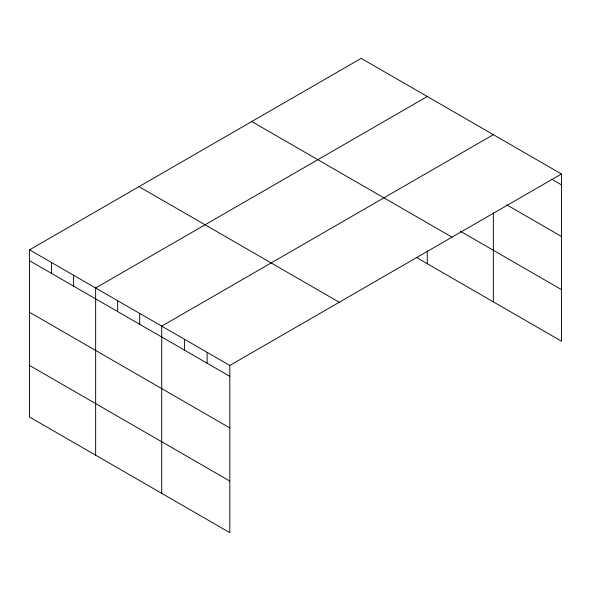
<?xml version="1.0" encoding="UTF-8"?>
<svg xmlns="http://www.w3.org/2000/svg" width="591" height="591" viewBox="0 0 591 591"><rect width="100%" height="100%" fill="white"/><g stroke="black" fill="none" stroke-linecap="round" stroke-linejoin="round"><path stroke-width="0.89" d="M416.263 257.351L561.45 341.17L561.45 173.976L361.19 58.354L29.55 249.83L29.55 417.024L229.81 532.646L229.81 365.445L29.55 249.83M427.278 96.51L95.639 287.98L95.639 455.181M493.359 134.659L161.72 326.136L161.72 493.337M229.81 365.445L561.45 173.976M552.06 179.428L561.45 184.85M506.664 204.811L561.45 236.437M460.323 231.199L561.45 289.59M251.751 121.539L452.012 237.161M138.988 186.638L339.249 302.26M29.55 260.705L229.81 376.327M29.55 312.292L229.81 427.914M29.55 365.445L229.81 481.059M493.359 212.708L493.359 301.861M427.278 250.813L427.278 263.712M207.109 352.339L207.109 363.221M184.414 339.241L184.414 350.116M139.69 313.415L139.69 324.296M117.661 300.701L117.661 311.583M73.609 275.266L73.609 286.14M51.58 262.544L51.58 273.426"/></g></svg>
